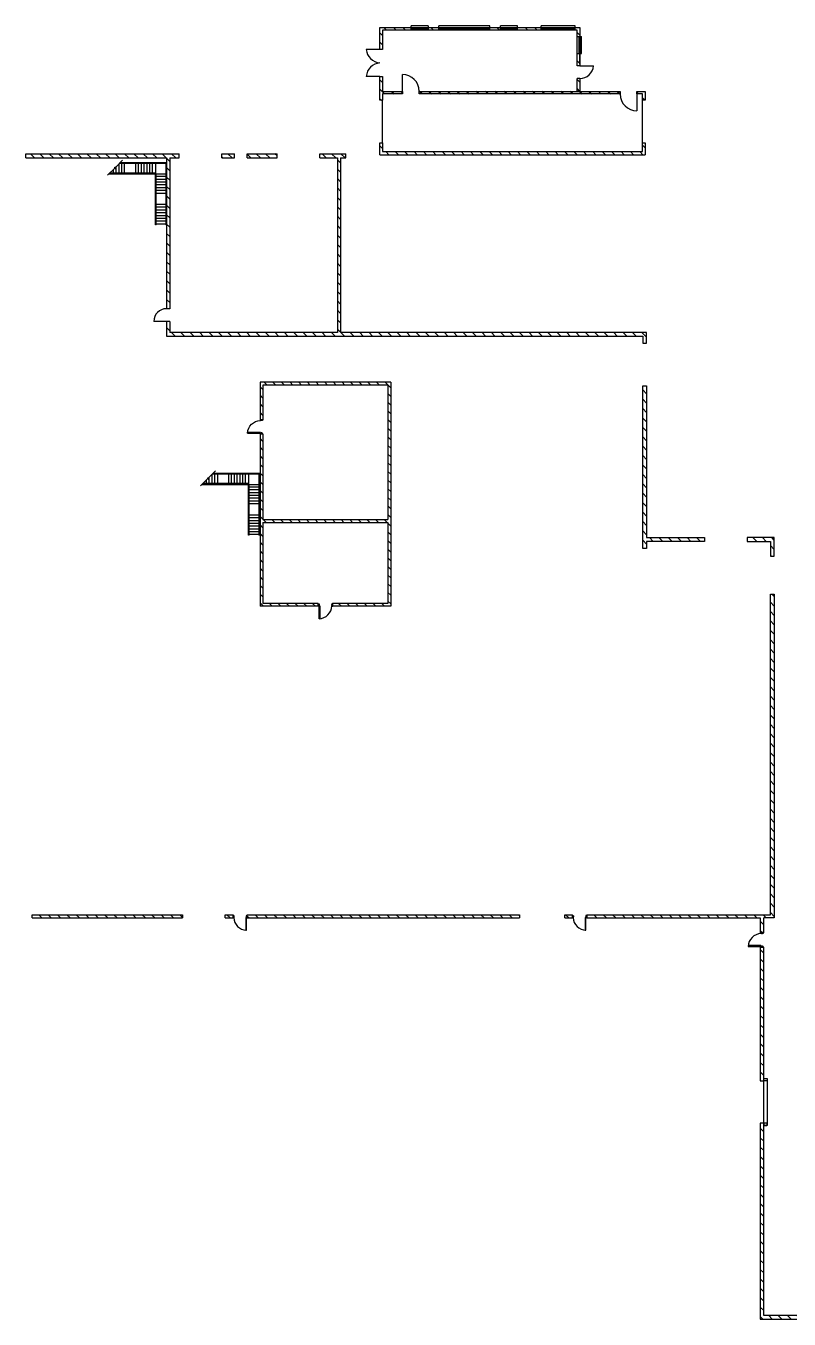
# Model space of a CAD drawing. Header units: inches. Extents: x -233729 to 737493, y -275239 to 196021.
# Drawn here: x -115698 to -61061, y -232002 to -139430 of the extents above; entities that cross this region are included whole.
import ezdxf

# ---------------------------------------------------------------- set-up
doc = ezdxf.new("R2010")
doc.units = ezdxf.units.IN
doc.header["$MEASUREMENT"] = 0
doc.linetypes.add('HIDDEN', pattern=[0.3, 0.2, -0.1])
doc.layers.add('_FL_FAC_WALLS', color=252, linetype='Continuous')
pattern_1 = [(135, (830121.37, -1192416.37), (-336.7596, -336.7596), [])]

# ---------------------------------------------------------------- blocks, each defined once
blk = doc.blocks.new('*U152')
at = {"color": 0}
for points in [[(1266, 896), (1317, 896), (1317, 947), (1165, 947), (1165, 896), (1203, 896), (1203, 880), (1266, 880)], [(1317, 896), (1317, 845), (2232, 845), (2232, 896)], [(1266, -19), (1317, -19), (1317, -69), (1165, -69), (1165, -19), (1203, -19), (1203, -3), (1266, -3)]]:
    blk.add_lwpolyline(points, close=True, dxfattribs=at)
blk.add_arc((1281, 932), 951, 272.19014, 357.80986, dxfattribs=at)
blk = doc.blocks.new('*U157')
at = {"color": 0}
for points in [[(1266, 896), (1317, 896), (1317, 947), (1165, 947), (1165, 896), (1203, 896), (1203, 880), (1266, 880)], [(1317, -19), (1317, 32), (2232, 32), (2232, -19)], [(1266, -19), (1317, -19), (1317, -69), (1165, -69), (1165, -19), (1203, -19), (1203, -3), (1266, -3)]]:
    blk.add_lwpolyline(points, close=True, dxfattribs=at)
blk.add_arc((1281, -55), 951, 2.19014, 87.80986, dxfattribs=at)
blk = doc.blocks.new('FL_Building')
at = {"transparency": 33554687}
h = blk.add_hatch(dxfattribs=at)
h.set_pattern_fill('ANSI31', color=253, scale=150, angle=90)
h.set_pattern_definition(pattern_1)
h.paths.add_polyline_path([(1796738, -232713), (1796738, -232087), (1796547, -232087), (1796547, -232713), (1796547, -232938), (1815543, -232938), (1815543, -232087), (1815353, -232087), (1815353, -232713)])
h.paths.add_polyline_path([(1799359, -228396), (1799359, -228586), (1813741, -228586), (1813741, -228396)])
h.paths.add_polyline_path([(1796547, -229039), (1796738, -229039), (1796738, -228586), (1798159, -228586), (1798159, -228396), (1796738, -228396), (1796738, -227324), (1796547, -227324)])
h.paths.add_polyline_path([(1814941, -228396), (1814941, -228586), (1815353, -228586), (1815353, -229039), (1815543, -229039), (1815543, -228586), (1815543, -228396)])
h.paths.add_polyline_path([(1810858, -227481), (1810667, -227481), (1810667, -228396), (1810858, -228396)])
h.paths.add_polyline_path([(1810667, -226567), (1810858, -226567), (1810858, -225678), (1810667, -225678)])
h.paths.add_polyline_path([(1810519, -223824), (1810519, -224014), (1810667, -224014), (1810667, -224459), (1810858, -224459), (1810858, -223824)])
h.paths.add_polyline_path([(1806405, -223824), (1806405, -224014), (1808081, -224014), (1808081, -223824)])
h.paths.add_polyline_path([(1804423, -223824), (1804423, -224014), (1805185, -224014), (1805185, -223824)])
h.paths.add_polyline_path([(1800766, -224014), (1800766, -223824), (1800004, -223824), (1800004, -224014)])
h.paths.add_polyline_path([(1798785, -224014), (1798785, -223824), (1796547, -223824), (1796547, -224014), (1796547, -225394), (1796738, -225394), (1796738, -224014)])
h = blk.add_hatch(dxfattribs=at)
h.set_pattern_fill('ANSI31', color=253, scale=150, angle=90)
h.set_pattern_definition(pattern_1)
h.paths.add_polyline_path([(1771202, -232862), (1771202, -233166), (1781274, -233166), (1781274, -243954), (1781499, -243954), (1781499, -233166), (1782174, -233166), (1782174, -232862)])
h.paths.add_polyline_path([(1786138, -233166), (1786138, -232862), (1785224, -232862), (1785224, -233166)])
h.paths.add_polyline_path([(1789186, -233166), (1789186, -232862), (1787053, -232862), (1787053, -233166)])
h = blk.add_hatch(dxfattribs=at)
h.set_pattern_fill('ANSI31', color=253, scale=150, angle=90)
h.set_pattern_definition(pattern_1)
h.paths.add_polyline_path([(1815641, -245662), (1793732, -245662), (1793732, -233166), (1794109, -233166), (1794109, -232862), (1792234, -232862), (1792234, -233166), (1793507, -233166), (1793507, -245662), (1781499, -245662), (1781499, -244868), (1781274, -244868), (1781274, -245662), (1781274, -245916), (1815362, -245916), (1815362, -246424), (1815641, -246424)])
h = blk.add_hatch(dxfattribs=at)
h.set_pattern_fill('ANSI31', color=253, scale=3500, angle=90)
h.paths.add_polyline_path([(1788168, -259249), (1797123, -259249), (1797123, -265053), (1793154, -265053), (1793154, -265256), (1797327, -265256), (1797327, -249217), (1787965, -249217), (1787965, -251901), (1788168, -251901), (1788168, -249420), (1797123, -249420), (1797123, -259046), (1788168, -259046), (1788168, -252917), (1787965, -252917), (1787965, -265256), (1792138, -265256), (1792138, -265053), (1788168, -265053)])
at = {"lineweight": 25, "transparency": 33554687}
h = blk.add_hatch(dxfattribs=at)
h.set_pattern_fill('ANSI31', color=253, scale=150, angle=90, style=0)
h.set_pattern_definition(pattern_1)
h.paths.add_polyline_path([(1824773, -260341), (1822838, -260341), (1822838, -260620), (1824494, -260620), (1824494, -261662), (1824773, -261662)])
h.paths.add_polyline_path([(1815639, -260341), (1815639, -249472), (1815359, -249472), (1815359, -261131), (1815639, -261131), (1815639, -260620), (1819790, -260620), (1819790, -260341)])
h = blk.add_hatch(dxfattribs=at)
h.set_pattern_fill('ANSI31', color=253, scale=150, angle=90, style=0)
h.set_pattern_definition(pattern_1)
h.paths.add_polyline_path([(1824778, -264387), (1824499, -264387), (1824499, -287342), (1811347, -287342), (1811347, -287567), (1823768, -287567), (1823768, -288634), (1824022, -288634), (1824022, -287554), (1824778, -287554)])
h = blk.add_hatch(dxfattribs=at)
h.set_pattern_fill('ANSI31', color=253, scale=150, angle=90, style=0)
h.set_pattern_definition(pattern_1)
h.paths.add_polyline_path([(1771646, -287342), (1771646, -287567), (1782425, -287567), (1782425, -287342)])
at = {"transparency": 33554687}
h = blk.add_hatch(dxfattribs=at)
h.set_pattern_fill('ANSI31', color=253, scale=150, angle=90)
h.set_pattern_definition(pattern_1)
h.paths.add_polyline_path([(1785473, -287342), (1785473, -287567), (1786031, -287567), (1786031, -287342)])
h.paths.add_polyline_path([(1810331, -287567), (1810331, -287342), (1809791, -287342), (1809791, -287567)])
at = {"lineweight": 25, "transparency": 33554687}
h = blk.add_hatch(dxfattribs=at)
h.set_pattern_fill('ANSI31', color=253, scale=150, angle=90, style=0)
h.set_pattern_definition(pattern_1)
h.paths.add_polyline_path([(1806534, -287567), (1806534, -287342), (1787047, -287342), (1787047, -287567)])
at = {"transparency": 33554687}
h = blk.add_hatch(dxfattribs=at)
h.set_pattern_fill('ANSI31', color=253, scale=150, angle=90)
h.set_pattern_definition(pattern_1)
h.paths.add_polyline_path([(1824022, -289650), (1823768, -289650), (1823768, -299217), (1824022, -299217)])
h = blk.add_hatch(dxfattribs=at)
h.set_pattern_fill('ANSI31', color=253, scale=150, angle=90)
h.set_pattern_definition(pattern_1)
h.paths.add_polyline_path([(1824022, -302265), (1823768, -302265), (1823768, -316027), (1823768, -316281), (1836162, -316281), (1836162, -316027), (1824022, -316027)])
at = {"color": 0}
for p, q in [((1800004, -223709), (1798785, -223709)), ((1798785, -224014), (1798785, -223709)), ((1798785, -223836), (1800004, -223836)), ((1798785, -223887), (1800004, -223887)), ((1800004, -223709), (1800004, -224014)), ((1804423, -223709), (1800766, -223709)), ((1800766, -224014), (1800766, -223709)), ((1800766, -223836), (1804423, -223836)), ((1800766, -223887), (1804423, -223887)), ((1804423, -224014), (1804423, -223709)), ((1805185, -224014), (1805185, -223709)), ((1806405, -223709), (1805185, -223709)), ((1805185, -223836), (1806405, -223836)), ((1805185, -223887), (1806405, -223887)), ((1806405, -224014), (1806405, -223709)), ((1808081, -224014), (1808081, -223709)), ((1810519, -223709), (1808081, -223709)), ((1808081, -223836), (1810519, -223836)), ((1808081, -223887), (1810519, -223887)), ((1810519, -224014), (1810519, -223709)), ((1810858, -223824), (1810858, -226567)), ((1810667, -224459), (1810972, -224459)), ((1810794, -224459), (1810794, -225678)), ((1810845, -224459), (1810845, -225678)), ((1810972, -225678), (1810972, -224459)), ((1796547, -225394), (1795565, -225394)), ((1810667, -225678), (1810972, -225678)), ((1810858, -226440), (1810858, -225678)), ((1810858, -226567), (1810667, -226567)), ((1810858, -226567), (1811841, -226567)), ((1796547, -227324), (1795565, -227324)), ((1798159, -228396), (1798159, -227196)), ((1810858, -227481), (1810667, -227481)), ((1810858, -227481), (1810858, -228218)), ((1814941, -228586), (1814941, -229786)), ((1796738, -232087), (1796738, -229039)), ((1815353, -232087), (1815353, -229039)), ((1771202, -232862), (1782174, -232862)), ((1771202, -233166), (1771202, -232862)), ((1771202, -233166), (1781274, -233166)), ((1781274, -233166), (1781274, -243954)), ((1781499, -233166), (1782174, -233166)), ((1781499, -233166), (1781499, -243954)), ((1782174, -233166), (1782174, -232862)), ((1785224, -232862), (1786138, -232862)), ((1785224, -233166), (1785224, -232862)), ((1785224, -233166), (1786138, -233166)), ((1786138, -233166), (1786138, -232862)), ((1787053, -232862), (1789186, -232862)), ((1787053, -233166), (1787053, -232862)), ((1787053, -233166), (1789186, -233166)), ((1789186, -233166), (1789186, -232862)), ((1792234, -233166), (1792234, -232862)), ((1792234, -232862), (1794109, -232862)), ((1792234, -233166), (1793507, -233166)), ((1793507, -233166), (1793507, -245662)), ((1793732, -233166), (1793732, -245662)), ((1793732, -233166), (1794109, -233166)), ((1794109, -233166), (1794109, -232862)), ((1796547, -232938), (1796547, -232713)), ((1796547, -232938), (1815543, -232938)), ((1796738, -232713), (1815353, -232713)), ((1777048, -234408), (1777566, -233890)), ((1777274, -234247), (1777274, -234181)), ((1777474, -234247), (1777474, -233981)), ((1777566, -233826), (1777593, -233826)), ((1777566, -233890), (1777566, -233826)), ((1777593, -233826), (1777593, -233927)), ((1777593, -233927), (1777617, -233927)), ((1777617, -233839), (1778125, -233330)), ((1777617, -233927), (1777617, -233839)), ((1777674, -234247), (1777674, -233781)), ((1777874, -234247), (1777874, -233581)), ((1777909, -233547), (1781224, -233547)), ((1777959, -233497), (1781274, -233497)), ((1778074, -234247), (1778074, -233547)), ((1778274, -234247), (1778274, -233547)), ((1779074, -234247), (1779074, -233547)), ((1779274, -234247), (1779274, -233547)), ((1779474, -234247), (1779474, -233547)), ((1779674, -234247), (1779674, -233547)), ((1779874, -234247), (1779874, -233547)), ((1780074, -234247), (1780074, -233547)), ((1780274, -234247), (1780274, -233547)), ((1780474, -233547), (1780474, -233497)), ((1780474, -233547), (1780474, -234247)), ((1781224, -233547), (1781224, -237945)), ((1781274, -237945), (1781274, -233497)), ((1777159, -234297), (1780474, -234297)), ((1780474, -234247), (1777209, -234247)), ((1780474, -234247), (1780474, -234297)), ((1780474, -237945), (1780474, -234297)), ((1780524, -234297), (1780474, -234297)), ((1780524, -237945), (1780524, -234297)), ((1780524, -234297), (1781224, -234297)), ((1781224, -234497), (1780524, -234497)), ((1781224, -234697), (1780524, -234697)), ((1781224, -234897), (1780524, -234897)), ((1781224, -235097), (1780524, -235097)), ((1781224, -234297), (1781274, -234297)), ((1781224, -235297), (1780524, -235297)), ((1781224, -235497), (1780524, -235497)), ((1781224, -235697), (1780524, -235697)), ((1781224, -236497), (1780524, -236497)), ((1781224, -236697), (1780524, -236697)), ((1781224, -236897), (1780524, -236897)), ((1781224, -237097), (1780524, -237097)), ((1781224, -237297), (1780524, -237297)), ((1781224, -237497), (1780524, -237497)), ((1781224, -237697), (1780524, -237697)), ((1781224, -237897), (1780524, -237897)), ((1780524, -237945), (1780474, -237945)), ((1781274, -237945), (1781224, -237945)), ((1781499, -243954), (1781274, -243954)), ((1781274, -244868), (1780360, -244868)), ((1781499, -244868), (1781274, -244868)), ((1781274, -244868), (1781274, -245662)), ((1781499, -244868), (1781499, -245662)), ((1787965, -249217), (1787965, -251901)), ((1797327, -249217), (1787965, -249217)), ((1788168, -249420), (1788168, -251901)), ((1797123, -249420), (1788168, -249420)), ((1797123, -249420), (1797123, -259046)), ((1797327, -249217), (1797327, -265256)), ((1787965, -252917), (1787965, -265256)), ((1788168, -252917), (1788168, -259046)), ((1783707, -256638), (1784224, -256120)), ((1783933, -256477), (1783933, -256412)), ((1784133, -256477), (1784133, -256212)), ((1784224, -256120), (1784224, -256057)), ((1784224, -256057), (1784251, -256057)), ((1784251, -256057), (1784251, -256158)), ((1784251, -256158), (1784275, -256158)), ((1784275, -256070), (1784784, -255561)), ((1784275, -256158), (1784275, -256070)), ((1784333, -256477), (1784333, -256012)), ((1784533, -256477), (1784533, -255812)), ((1784568, -255777), (1787883, -255777)), ((1784618, -255727), (1787933, -255727)), ((1784733, -256477), (1784733, -255777)), ((1784933, -256477), (1784933, -255777)), ((1785733, -256477), (1785733, -255777)), ((1785933, -256477), (1785933, -255777)), ((1786133, -256477), (1786133, -255777)), ((1786333, -256477), (1786333, -255777)), ((1786533, -256477), (1786533, -255777)), ((1786733, -256477), (1786733, -255777)), ((1786933, -256477), (1786933, -255777)), ((1787133, -255777), (1787133, -255727)), ((1787133, -255777), (1787133, -256477)), ((1787883, -255777), (1787883, -260175)), ((1787933, -260175), (1787933, -255727)), ((1783818, -256527), (1787133, -256527)), ((1787133, -256477), (1783868, -256477)), ((1787133, -256477), (1787133, -256527)), ((1787183, -256527), (1787133, -256527)), ((1787133, -260175), (1787133, -256527)), ((1787183, -256527), (1787883, -256527)), ((1787183, -260175), (1787183, -256527)), ((1787883, -256727), (1787183, -256727)), ((1787883, -256927), (1787183, -256927)), ((1787883, -257127), (1787183, -257127)), ((1787883, -257327), (1787183, -257327)), ((1787883, -256527), (1787933, -256527)), ((1787883, -257527), (1787183, -257527)), ((1787883, -257727), (1787183, -257727)), ((1787883, -257927), (1787183, -257927)), ((1787883, -258727), (1787183, -258727)), ((1787883, -258927), (1787183, -258927)), ((1787883, -259127), (1787183, -259127)), ((1788168, -259046), (1797123, -259046)), ((1787883, -259327), (1787183, -259327)), ((1787883, -259527), (1787183, -259527)), ((1787883, -259727), (1787183, -259727)), ((1787883, -259927), (1787183, -259927)), ((1787883, -260127), (1787183, -260127)), ((1788168, -259249), (1788168, -265053)), ((1788168, -259249), (1797123, -259249)), ((1797123, -259249), (1797123, -265053)), ((1787183, -260175), (1787133, -260175)), ((1787933, -260175), (1787883, -260175)), ((1792138, -265256), (1787965, -265256)), ((1792138, -265053), (1788168, -265053)), ((1797123, -265053), (1793154, -265053)), ((1797327, -265256), (1793154, -265256)), ((1771646, -287342), (1782425, -287342)), ((1771646, -287567), (1771646, -287342)), ((1771646, -287567), (1782425, -287567)), ((1782425, -287342), (1782425, -287567)), ((1787047, -287342), (1806534, -287342)), ((1787047, -287567), (1787047, -287342)), ((1787047, -287567), (1806534, -287567)), ((1806534, -287342), (1806534, -287567)), ((1809791, -287342), (1810331, -287342)), ((1809791, -287567), (1809791, -287342)), ((1809791, -287567), (1810331, -287567)), ((1810331, -287567), (1810331, -287342)), ((1811347, -287342), (1824499, -287342)), ((1811347, -287342), (1811347, -287567)), ((1811347, -287567), (1823768, -287567))]:
    blk.add_line(p, q, dxfattribs=at)
for p, q in [((1788168, -251901), (1787965, -251901)), ((1788168, -252917), (1787965, -252917)), ((1792138, -265053), (1792138, -265256)), ((1793154, -265053), (1793154, -265256))]:
    blk.add_line(p, q)
at = {"color": 0, "lineweight": 25}
for p, q in [((1785473, -287342), (1786031, -287342)), ((1785473, -287567), (1785473, -287342)), ((1785473, -287567), (1786031, -287567)), ((1786031, -287342), (1786031, -287567))]:
    blk.add_line(p, q, dxfattribs=at)
at = {"color": 0}
for points in [[(1796547, -224014), (1796547, -223824), (1810858, -223824)], [(1796738, -224014), (1796738, -225394), (1796547, -225394), (1796547, -224014)], [(1810667, -224014), (1796738, -224014)], [(1810667, -226567), (1810667, -224014)], [(1810858, -225276), (1810858, -226567)], [(1796738, -228586), (1796738, -229039), (1796547, -229039), (1796547, -227324), (1796738, -227324), (1796738, -228396)], [(1810858, -227481), (1810858, -228396), (1810667, -228396), (1810667, -227481)], [(1796738, -228396), (1798159, -228396), (1798159, -228586), (1796738, -228586)], [(1815353, -228586), (1814941, -228586), (1814941, -228396), (1815543, -228396), (1815543, -228586)], [(1815543, -228586), (1815543, -229039), (1815353, -229039), (1815353, -228586)], [(1796547, -232713), (1796547, -232087), (1796738, -232087), (1796738, -232713)], [(1815353, -232713), (1815353, -232087), (1815543, -232087), (1815543, -232938)], [(1781274, -245662), (1781274, -245916), (1815362, -245916), (1815362, -246424), (1815641, -246424), (1815641, -245662), (1793732, -245662)], [(1793507, -245662), (1781499, -245662)], [(1815639, -260620), (1815639, -261131), (1815359, -261131), (1815359, -249472), (1815639, -249472), (1815639, -260341)], [(1815639, -260341), (1819790, -260341), (1819790, -260620), (1815639, -260620)], [(1822838, -260341), (1822838, -260620), (1824494, -260620), (1824494, -261662), (1824773, -261662), (1824773, -260341), (1822838, -260341)], [(1824499, -287342), (1824499, -264387), (1824778, -264387), (1824778, -287554), (1824022, -287554)], [(1823768, -287567), (1823768, -288634), (1824022, -288634), (1824022, -287554)], [(1824022, -316027), (1824022, -302265), (1823768, -302265), (1823768, -316027)], [(1823768, -316027), (1823768, -316281), (1836162, -316281), (1836162, -316027), (1824022, -316027)]]:
    blk.add_lwpolyline(points, dxfattribs=at)
for points in [[(1799359, -228586), (1799359, -228396), (1813741, -228396), (1813741, -228586)], [(1824022, -289650), (1823768, -289650), (1823768, -299217), (1824022, -299217)], [(1824269, -299065), (1824269, -302418), (1824022, -302418), (1824022, -299065)]]:
    blk.add_lwpolyline(points, close=True, dxfattribs=at)
at = {"color": 0, "linetype": 'HIDDEN'}
for points in [[(1824022, -299217), (1824022, -299065), (1824269, -299065), (1824269, -299217)], [(1824022, -302265), (1824022, -302418), (1824269, -302418), (1824269, -302265)]]:
    blk.add_lwpolyline(points, close=True, dxfattribs=at)
at = {"color": 0}
for centre, radius, start, end in [((1796646, -225276), 1088, 186.23213, 264.7964), ((1796646, -227443), 1088, 95.2036, 173.76787), ((1810858, -226496), 985, 270, 355.87715), ((1798159, -228396), 1200, 0, 90), ((1814941, -228586), 1200, 180, 270), ((1781274, -244868), 914, 90, 180)]:
    blk.add_arc(centre, radius, start, end, dxfattribs=at)
at = {"color": 0, "xscale": -0.9999999999999996}
blk.add_blockref('*U157', (1789308, -252847), dxfattribs=at)
at = {"color": 0}
for name, p, rotation in [('*U157', (1792207, -263914), 270), ('*U152', (1786101, -286213), 270), ('*U152', (1810400, -286213), 270), ('*U152', (1825135, -288703), 179.9999999999999)]:
    blk.add_blockref(name, p, dxfattribs=dict(at, rotation=rotation))
blk = doc.blocks.new('A$C667968a6')
at = {"layer": '_FL_FAC_WALLS', "linetype": 'Continuous', "lineweight": -3}
blk.add_blockref('FL_Building', (-2249814, 156686), dxfattribs=at)

msp = doc.modelspace()

# ---------------------------------------------------------------- block references
msp.add_blockref('A$C667968a6', (362913.6874, -72406.61113, -162219.4368))

doc.saveas('drawing.dxf')
